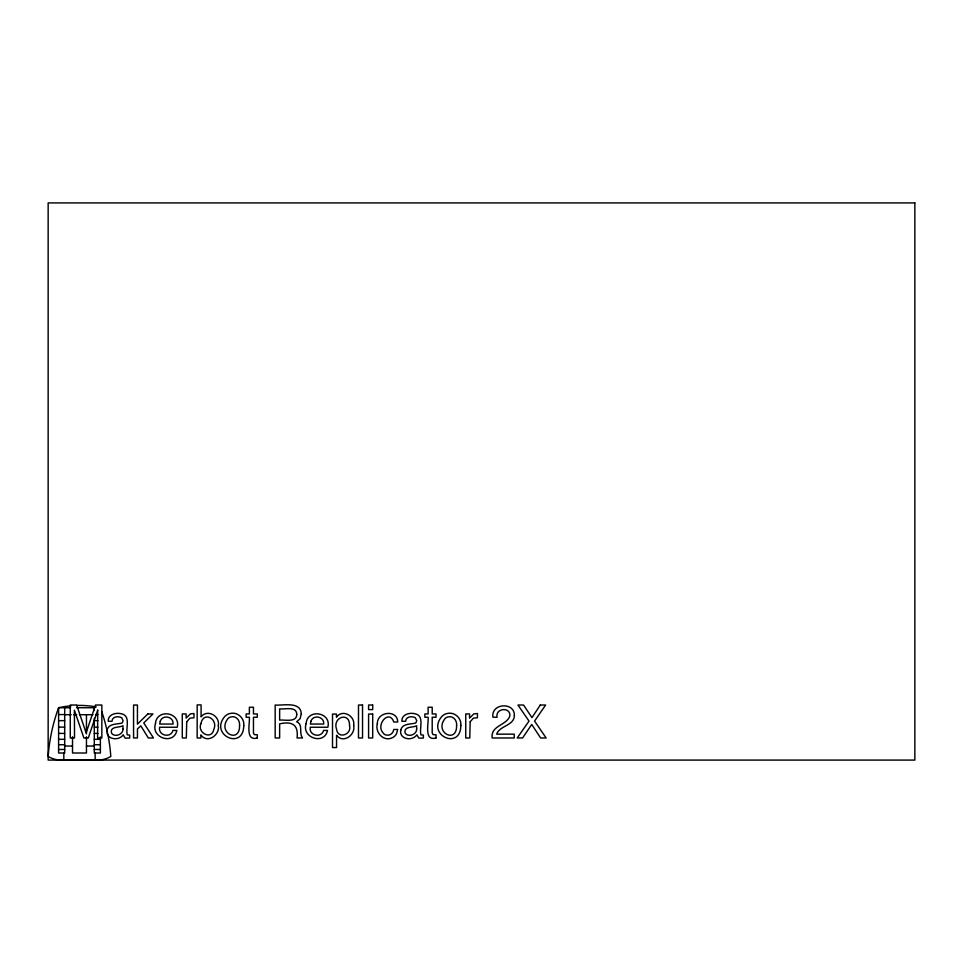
<?xml version="1.0" encoding="UTF-8"?>
<svg xmlns="http://www.w3.org/2000/svg" width="963" height="963" viewBox="0 0 963 963"><rect width="100%" height="100%" fill="white"/><g stroke="black" fill="none" stroke-linecap="round" stroke-linejoin="round"><path stroke-width="1.44" d="M70.612 707.733L58.599 707.733A179.311 179.311 0 0 0 48.15 756.485A26.013 26.013 0 0 0 63.823 759.963L95.156 759.963A26.013 26.013 0 0 0 110.817 756.485A179.311 179.311 0 0 0 107.591 733.108M76.498 707.733L94.41 707.733L94.29 710.525M58.599 714.558L64.69 714.558M95.506 714.558L97.937 714.558M64.69 714.702L71.214 714.702M73.573 714.702L76.703 714.702M79.484 714.702L92.978 714.702M58.599 720.649L64.69 720.649M94.29 720.649L97.937 720.649M58.599 727.125L64.69 727.125M94.29 727.125L97.937 727.125M58.599 733.409L64.69 733.409M94.29 733.409L97.937 733.409M58.599 739.319L64.69 739.319M94.29 739.319L100.381 739.319M58.599 744.724L64.69 744.724M94.29 744.724L100.381 744.724M64.69 746.036L72.526 746.036M86.453 746.036L94.29 746.036M58.599 749.479L64.69 749.479M94.29 749.479L100.381 749.479M100.381 736.936L100.381 753.006L94.29 753.006L94.29 718.205M95.156 753.006L95.156 759.963M86.453 714.702L86.453 733.854M86.453 736.803L86.453 753.006L72.526 753.006L72.526 736.803M64.69 707.733L64.69 753.006L58.599 753.006L58.599 707.733A95.168 95.168 0 0 1 71.069 705.795M63.823 753.006L63.823 759.963M101.765 711.669A179.311 179.311 0 0 1 107.302 731.748M76.679 705.458A95.168 95.168 0 0 1 96.252 706.902M97.696 710.176L97.6 737.971L101.849 737.971L101.849 705.024L95.518 705.024L86.116 732.879L76.655 705.024L70.263 705.024L70.263 737.971L74.524 737.971L74.404 710.176L83.877 737.971L88.295 737.971L97.696 710.176M349.545 725.813C351.964 734.721 337.796 739.44 336.605 729.376C332.066 716.966 350.159 711.224 349.545 725.813M200.99 723.526C196.813 732.843 211.583 740.523 213.774 729.545C218.625 718.831 203.362 710.79 200.99 723.526M218.312 725.5C220.202 735.046 207.165 744.062 200.882 734.901L200.882 737.971L197.162 737.971L197.162 704.904L201.086 704.904L201.086 716.869C207.214 708.708 220.214 715.966 218.312 725.5M243.771 725.452C243.603 750.586 209.549 735.347 224.463 716.845A9.919 9.919 0 0 1 230.253 713.475C237.488 711.669 244.578 718.097 243.771 725.452M377.352 723.634C374.739 732.65 384.068 742.485 392.916 737.429A8.246 8.246 0 0 0 396.551 733.601L397.719 729.473L393.795 729.473C393.325 733.084 389.967 736.021 386.259 735.058A4.947 4.947 0 0 1 382.985 732.747C375.534 724.585 389.317 708.852 393.795 722.021L397.719 722.021C397.563 709.165 376.954 711.561 377.352 723.634M460.832 725.452C460.651 750.586 426.597 735.347 441.511 716.845A9.919 9.919 0 0 1 447.314 713.475C454.536 711.669 461.638 718.097 460.832 725.452M155.476 723.658C150.625 737.839 173.737 745.434 176.879 730.436L172.907 730.436C170.957 738.428 157.968 735.768 159.605 727.246L177.216 727.246C181.068 711.982 156.427 708.335 155.476 723.658M306.126 723.658C301.275 737.839 324.399 745.434 327.528 730.436L323.568 730.436C321.606 738.428 308.617 735.768 310.267 727.246L327.865 727.246C331.729 711.982 307.077 708.335 306.126 723.658M353.662 725.428C355.78 734.901 343.213 744.014 336.556 735.275L336.556 747.553L332.512 747.553L332.512 714.065L336.436 714.065L336.436 717.242C342.286 708.648 355.443 715.918 353.662 725.428M296.76 714.329C296.845 722.864 284.615 719.517 279.643 720.119L279.643 708.852C284.603 709.623 296.544 705.819 296.76 714.329M107.11 730.086C105.232 739.343 118.81 741.57 123.204 734.793L125.118 738.115L129.704 738.079L129.704 735.106L127.297 734.853C125.383 728.425 131.233 715.75 121.362 713.764C115.993 712.295 107.76 714.438 108.217 721.287L111.985 721.287C112.081 716.436 118.28 715.918 121.639 717.7L123.108 720.697L122.145 723.032C117.137 724.369 108.458 723.369 107.11 730.086M400.777 730.086C398.899 739.343 412.465 741.57 416.859 734.793L418.785 738.115L423.359 738.079L423.359 735.106L420.951 734.853C419.037 728.425 424.888 715.75 415.029 713.764C409.648 712.295 401.427 714.438 401.872 721.287L405.64 721.287C405.748 716.436 411.935 715.918 415.306 717.7L416.774 720.697L415.799 723.032C410.792 724.369 402.125 723.369 400.777 730.086M514.374 715.365C514.326 725.849 499.628 725.428 496.667 734.155L514.218 734.155L514.218 737.971L492.165 737.971C490.468 725.175 507.381 725.428 509.909 715.545C510.065 706.421 495.187 708.419 497.052 717.242L492.948 717.242C490.697 703.255 514.615 701.606 514.374 715.365M239.558 725.572C239.931 743.761 217.891 733.096 227.22 719.602A5.489 5.489 0 0 1 230.879 716.954C236.128 715.449 240.232 720.589 239.558 725.572M456.606 725.572C456.98 743.761 434.951 733.096 444.268 719.602A5.489 5.489 0 0 1 447.927 716.954C453.188 715.449 457.281 720.589 456.606 725.572M301.287 713.908L300.071 718.747L296.64 721.781C302.9 724.056 299.409 731.844 301.672 736.502L302.551 737.971L297.073 737.971C298.53 725.091 292.644 720.938 279.643 723.839L279.643 737.971L275.177 737.971L275.177 705.024C282.966 705.771 300.817 701.028 301.287 713.908M122.999 729.003C123.324 734.492 114.609 737.754 111.515 733.144C109.674 726.006 119.123 727.884 122.999 725.753L122.999 729.003M416.654 729.003C416.979 734.492 408.264 737.754 405.182 733.144C403.328 726.006 412.778 727.884 416.654 725.753L416.654 729.003M186.738 721.744L186.328 737.971L182.284 737.971L182.284 713.944L186.124 713.944L186.124 718.097L190.409 713.848L193.972 713.523L193.972 717.784L189.952 718.157L186.738 721.744M470.185 721.744L469.775 737.971L465.743 737.971L465.743 713.944L469.571 713.944L469.571 718.097L473.868 713.848L477.431 713.523L477.431 717.784L473.399 718.157L470.185 721.744M160.279 721.215L159.714 724.044L173.063 724.044C173.858 716.58 162.591 714.197 160.279 721.215M310.929 721.215L310.375 724.044L323.724 724.044C324.507 716.58 313.252 714.197 310.929 721.215M540.303 705.024L531.961 717.628L523.547 705.024L517.962 705.024L529.024 721.082L517.215 737.971L522.608 737.971L531.732 724.429L540.616 737.971L546.153 737.971L534.561 721.082L545.624 705.024L540.303 705.024M147.808 713.944L137.444 724.152L137.444 705.024L133.568 705.024L133.568 737.971L137.444 737.971L137.444 728.955L140.827 725.861L148.326 737.971L153.478 737.971L143.764 722.948L152.973 713.944L147.808 713.944M257.302 737.971C245.047 741.522 249.995 723.357 249.381 717.242L246.131 717.242L246.131 713.944L249.381 713.944L249.381 707.239L253.462 707.239L253.462 713.944L257.302 713.944L257.302 717.242L253.462 717.242L253.462 732.927L254.316 734.613L257.302 734.793L257.302 737.971M436.034 737.971C423.78 741.522 428.728 723.357 428.126 717.242L424.864 717.242L424.864 713.944L428.126 713.944L428.126 707.239L432.206 707.239L432.206 713.944L436.034 713.944L436.034 717.242L432.206 717.242L432.206 732.927L433.049 734.613L436.034 734.793L436.034 737.971M914.85 202.916L48.15 202.916L48.15 760.084L914.85 760.084L914.85 202.916M362.533 705.024L358.489 705.024L358.489 737.971L362.533 737.971L362.533 705.024M372.693 705.024L368.588 705.024L368.588 709.599L372.693 709.599L372.693 705.024M372.693 714.065L368.588 714.065L368.588 737.971L372.693 737.971L372.693 714.065"/></g></svg>
